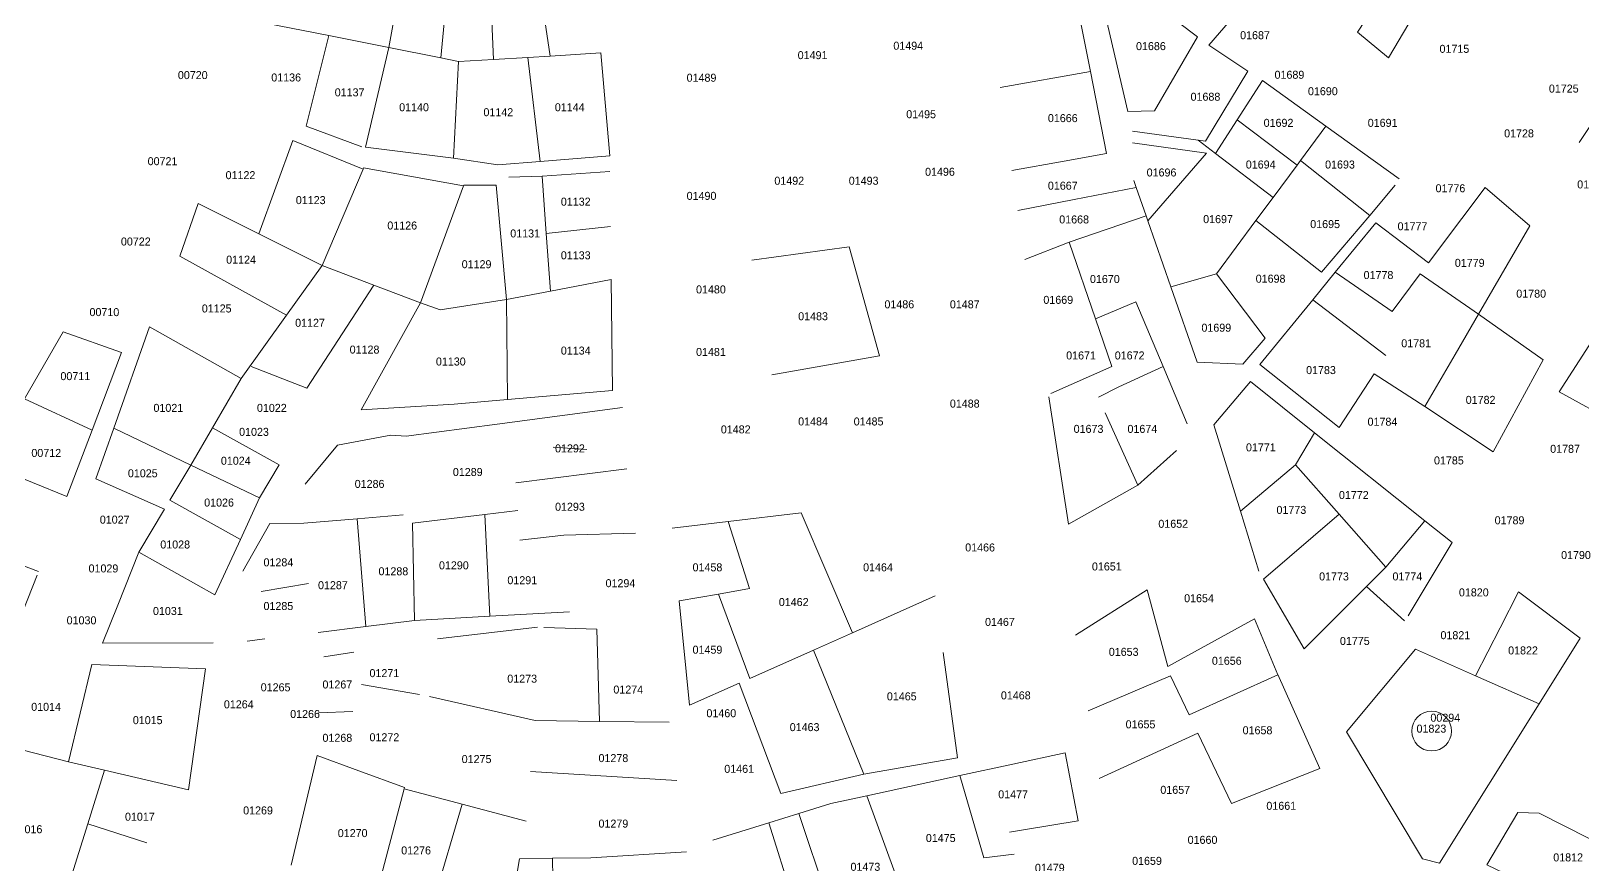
# Model space of a CAD drawing. Header units: metres. Extents: x 245232 to 248406, y 1633796 to 1637634.
# Drawn here: x 245388.1 to 245678.9, y 1634718.8 to 1634875.1 of the extents above; entities that cross this region are included whole.
import ezdxf
from ezdxf.enums import TextEntityAlignment as Align

# ---------------------------------------------------------------- set-up
doc = ezdxf.new("R2010")
doc.units = ezdxf.units.M
doc.header["$MEASUREMENT"] = 0
doc.layers.add('dernier_num_parc', color=1, linetype='Continuous', lineweight=13)
doc.layers.add('historique_numero_parcelle', color=7, linetype='Continuous')
doc.layers.add('LIMITES_PARCELLES', color=7, linetype='Continuous', lineweight=0, true_color=0xffffff)
doc.styles.add('Style-FANCY', font='FANCY.shx')

msp = doc.modelspace()

# ---------------------------------------------------------------- linework, layer by layer
at = {"layer": 'dernier_num_parc'}
msp.add_circle((245650.546, 1634743.882), 3.722, dxfattribs=at)
at = {"layer": 'limites_parcelles'}
for p, q in [((245458.552, 1634890.906), (245455.1, 1634872.022)), ((245636.627, 1634874.876), (245648.848, 1634893.524)), ((245464.841, 1634870.054), (245466.794, 1634889.603)), ((245473.93, 1634888.475), (245474.747, 1634869.77)), ((245482.866, 1634887.062), (245485.344, 1634870.406)), ((245583.697, 1634882.169), (245586.579, 1634867.498)), ((245650.923, 1634884.455), (245642.425, 1634870.073)), ((245606.691, 1634873.977), (245599.521, 1634879.372)), ((245616.941, 1634881.902), (245608.761, 1634872.418)), ((245443.881, 1634874.242), (245432, 1634876.594)), ((245589.448, 1634877.929), (245593.597, 1634860.021)), ((245439.641, 1634857.284), (245443.881, 1634874.242)), ((245455.1, 1634872.022), (245443.881, 1634874.242)), ((245598.575, 1634860.115), (245606.691, 1634873.977)), ((245642.425, 1634870.073), (245636.627, 1634874.876)), ((245450.747, 1634853.323), (245455.1, 1634872.022)), ((245455.1, 1634872.022), (245464.841, 1634870.054)), ((245481.169, 1634870.155), (245485.344, 1634870.406)), ((245485.344, 1634870.406), (245494.84, 1634870.977)), ((245494.84, 1634870.977), (245496.534, 1634851.715)), ((245608.761, 1634872.418), (245616.101, 1634867.59)), ((245464.841, 1634870.054), (245468.197, 1634869.376)), ((245467.223, 1634851.269), (245468.197, 1634869.376)), ((245468.197, 1634869.376), (245474.747, 1634869.77)), ((245474.747, 1634869.77), (245481.169, 1634870.155)), ((245483.51, 1634850.663), (245481.169, 1634870.155)), ((245586.579, 1634867.498), (245569.652, 1634864.512)), ((245589.597, 1634852.134), (245586.579, 1634867.498)), ((245616.101, 1634867.59), (245608.167, 1634854.452)), ((245614.093, 1634858.43), (245618.815, 1634865.804)), ((245618.815, 1634865.804), (245630.73, 1634857.25)), ((245678.188, 1634854.17), (245685.545, 1634865.275)), ((245593.597, 1634860.021), (245598.575, 1634860.115)), ((245450.073, 1634853.408), (245439.641, 1634857.284)), ((245606.794, 1634854.638), (245594.456, 1634856.314)), ((245610.061, 1634852.134), (245614.093, 1634858.43)), ((245625.334, 1634849.965), (245614.093, 1634858.43)), ((245625.984, 1634850.842), (245630.73, 1634857.25)), ((245630.73, 1634857.25), (245644.454, 1634847.398)), ((245430.751, 1634837.094), (245437.127, 1634854.565)), ((245437.127, 1634854.565), (245450.288, 1634849.231)), ((245467.221, 1634851.24), (245450.747, 1634853.323)), ((245594.456, 1634854.162), (245608.367, 1634852.194)), ((245608.167, 1634854.452), (245606.794, 1634854.638)), ((245606.794, 1634854.638), (245610.061, 1634852.134)), ((245467.223, 1634851.269), (245467.221, 1634851.24)), ((245475.578, 1634850.022), (245467.223, 1634851.269)), ((245483.51, 1634850.663), (245475.578, 1634850.022)), ((245496.534, 1634851.715), (245483.51, 1634850.663)), ((245571.899, 1634848.953), (245581.649, 1634850.705)), ((245581.649, 1634850.705), (245589.597, 1634852.134)), ((245608.367, 1634852.194), (245597.347, 1634839.521)), ((245610.061, 1634852.134), (245620.827, 1634843.88)), ((245625.334, 1634849.965), (245625.984, 1634850.842)), ((245638.923, 1634840.537), (245625.984, 1634850.842)), ((245442.665, 1634831.144), (245450.288, 1634849.231)), ((245450.288, 1634849.231), (245450.39, 1634849.473)), ((245450.39, 1634849.473), (245469.142, 1634846.054)), ((245477.589, 1634847.693), (245483.843, 1634847.892)), ((245483.843, 1634847.892), (245483.844, 1634847.877)), ((245483.844, 1634847.877), (245496.534, 1634848.752)), ((245483.844, 1634847.877), (245484.621, 1634837.131)), ((245620.827, 1634843.88), (245625.334, 1634849.965)), ((245461.053, 1634824.132), (245469.142, 1634846.054)), ((245469.142, 1634846.054), (245469.2, 1634846.212)), ((245469.2, 1634846.212), (245475.261, 1634846.212)), ((245475.261, 1634846.212), (245477.193, 1634824.794)), ((245583.527, 1634843.509), (245595.16, 1634845.794)), ((245595.16, 1634845.794), (245594.721, 1634847.054)), ((245597.032, 1634840.425), (245595.16, 1634845.794)), ((245643.727, 1634846.18), (245638.923, 1634840.537)), ((245656.163, 1634839.932), (245660.537, 1634845.744)), ((245660.537, 1634845.744), (245668.966, 1634838.592)), ((245415.969, 1634832.891), (245419.368, 1634842.778)), ((245419.368, 1634842.778), (245430.751, 1634837.094)), ((245572.984, 1634841.439), (245583.527, 1634843.509)), ((245617.62, 1634839.55), (245620.827, 1634843.88)), ((245496.666, 1634838.441), (245484.621, 1634837.131)), ((245582.6, 1634835.489), (245597.032, 1634840.425)), ((245597.347, 1634839.521), (245597.032, 1634840.425)), ((245601.662, 1634827.144), (245597.347, 1634839.521)), ((245617.62, 1634839.55), (245610.216, 1634829.556)), ((245629.874, 1634829.906), (245617.62, 1634839.55)), ((245638.923, 1634840.537), (245629.874, 1634829.906)), ((245632.48, 1634829.865), (245640.078, 1634839.156)), ((245640.078, 1634839.156), (245649.945, 1634831.626)), ((245649.945, 1634831.626), (245656.163, 1634839.932)), ((245668.966, 1634838.592), (245659.333, 1634822.035)), ((245442.665, 1634831.144), (245430.751, 1634837.094)), ((245484.621, 1634837.131), (245485.401, 1634826.349)), ((245582.6, 1634835.489), (245574.305, 1634832.293)), ((245587.526, 1634821.161), (245582.6, 1634835.489)), ((245435.974, 1634821.823), (245415.969, 1634832.891)), ((245523.165, 1634832.139), (245541.392, 1634834.637)), ((245541.392, 1634834.637), (245547.082, 1634814.225)), ((245435.974, 1634821.823), (245442.665, 1634831.144)), ((245442.665, 1634831.144), (245452.329, 1634827.459)), ((245628.272, 1634824.72), (245632.48, 1634829.865)), ((245643.145, 1634822.545), (245632.48, 1634829.865)), ((245452.329, 1634827.459), (245439.734, 1634808.131)), ((245461.053, 1634824.132), (245452.329, 1634827.459)), ((245485.401, 1634826.349), (245496.794, 1634828.509)), ((245496.794, 1634828.509), (245497.063, 1634807.688)), ((245601.662, 1634827.144), (245610.216, 1634829.556)), ((245606.574, 1634813.055), (245601.662, 1634827.144)), ((245610.216, 1634829.556), (245619.357, 1634817.55)), ((245648.401, 1634829.564), (245643.145, 1634822.545)), ((245659.333, 1634822.035), (245648.401, 1634829.564)), ((245449.967, 1634804.09), (245461.053, 1634824.132)), ((245461.053, 1634824.132), (245464.757, 1634822.809)), ((245464.757, 1634822.809), (245477.193, 1634824.794)), ((245477.193, 1634824.794), (245485.401, 1634826.349)), ((245477.367, 1634806.006), (245477.193, 1634824.794)), ((245587.526, 1634821.161), (245595.074, 1634824.357)), ((245595.074, 1634824.357), (245600.201, 1634812.207)), ((245618.325, 1634812.557), (245628.272, 1634824.72)), ((245628.272, 1634824.72), (245641.968, 1634814.266)), ((245427.479, 1634809.987), (245435.974, 1634821.823)), ((245590.606, 1634812.2), (245587.526, 1634821.161)), ((245654.925, 1634814.459), (245659.333, 1634822.035)), ((245659.333, 1634822.035), (245671.429, 1634813.449)), ((245674.448, 1634807.466), (245683.73, 1634821.923)), ((245386.847, 1634806.127), (245394.079, 1634818.688)), ((245394.079, 1634818.688), (245405.024, 1634814.858)), ((245403.573, 1634800.63), (245410.276, 1634819.621)), ((245410.276, 1634819.621), (245427.479, 1634809.987)), ((245619.357, 1634817.55), (245615.18, 1634812.643)), ((245405.024, 1634814.858), (245399.519, 1634800.308)), ((245439.734, 1634808.131), (245429.329, 1634812.239)), ((245547.082, 1634814.225), (245526.868, 1634810.639)), ((245615.18, 1634812.643), (245606.574, 1634813.055)), ((245633.231, 1634800.799), (245618.325, 1634812.557)), ((245649.27, 1634804.741), (245654.925, 1634814.459)), ((245671.429, 1634813.449), (245662.049, 1634796.19)), ((245427.479, 1634809.987), (245422.096, 1634800.722)), ((245427.479, 1634809.987), (245427.479, 1634809.987)), ((245579.199, 1634807.159), (245590.606, 1634812.2)), ((245600.201, 1634812.207), (245591.914, 1634808.396)), ((245600.201, 1634812.207), (245604.732, 1634801.471)), ((245609.752, 1634801.285), (245616.579, 1634809.382)), ((245616.579, 1634809.382), (245628.609, 1634799.778)), ((245639.74, 1634810.832), (245633.231, 1634800.799)), ((245649.27, 1634804.741), (245639.74, 1634810.832)), ((245497.063, 1634807.688), (245477.367, 1634806.006)), ((245582.507, 1634782.685), (245578.803, 1634806.498)), ((245591.914, 1634808.396), (245588.104, 1634806.491)), ((245685.77, 1634801.235), (245674.448, 1634807.466)), ((245399.519, 1634800.308), (245386.847, 1634806.127)), ((245467.348, 1634805.15), (245449.967, 1634804.09)), ((245477.367, 1634806.006), (245467.348, 1634805.15)), ((245475.403, 1634801.433), (245498.911, 1634804.54)), ((245589.374, 1634803.527), (245595.471, 1634789.961)), ((245662.049, 1634796.19), (245649.27, 1634804.741)), ((245400.229, 1634791.155), (245403.573, 1634800.63)), ((245418.036, 1634793.732), (245403.573, 1634800.63)), ((245418.036, 1634793.732), (245422.096, 1634800.722)), ((245422.096, 1634800.722), (245434.561, 1634793.778)), ((245458.364, 1634799.182), (245475.403, 1634801.433)), ((245614.713, 1634785.093), (245609.752, 1634801.285)), ((245399.519, 1634800.308), (245394.794, 1634787.82)), ((245445.532, 1634797.462), (245455.52, 1634799.314)), ((245455.52, 1634799.314), (245458.364, 1634799.182)), ((245628.609, 1634799.778), (245625.008, 1634793.787)), ((245628.609, 1634799.778), (245649.258, 1634783.293)), ((245439.446, 1634790.186), (245445.532, 1634797.462)), ((245492.24, 1634796.651), (245485.89, 1634797.074)), ((245602.747, 1634796.443), (245595.471, 1634789.961)), ((245394.794, 1634787.82), (245379.988, 1634793.839)), ((245414.092, 1634787.145), (245418.043, 1634793.729)), ((245418.043, 1634793.729), (245418.036, 1634793.732)), ((245430.876, 1634787.608), (245418.043, 1634793.729)), ((245434.561, 1634793.778), (245430.876, 1634787.608)), ((245478.899, 1634790.383), (245499.697, 1634793.024)), ((245625.008, 1634793.787), (245614.713, 1634785.093)), ((245633.195, 1634784.513), (245625.008, 1634793.787)), ((245413.088, 1634785.472), (245400.229, 1634791.155)), ((245595.471, 1634789.961), (245582.507, 1634782.685)), ((245427.301, 1634779.766), (245414.092, 1634787.145)), ((245427.301, 1634779.766), (245430.919, 1634787.587)), ((245430.919, 1634787.587), (245430.876, 1634787.608)), ((245408.256, 1634777.418), (245413.088, 1634785.472)), ((245439.182, 1634782.844), (245449.195, 1634783.685)), ((245457.789, 1634784.407), (245449.195, 1634783.685)), ((245450.82, 1634763.483), (245449.195, 1634783.685)), ((245459.585, 1634782.842), (245473.12, 1634784.457)), ((245479.284, 1634785.193), (245473.12, 1634784.457)), ((245473.12, 1634784.457), (245474.074, 1634765.396)), ((245508.247, 1634781.907), (245518.74, 1634783.163)), ((245518.74, 1634783.163), (245532.373, 1634784.794)), ((245518.74, 1634783.163), (245522.712, 1634770.576)), ((245532.373, 1634784.794), (245542.038, 1634762.307)), ((245618.166, 1634773.822), (245614.713, 1634785.093)), ((245619.021, 1634772.358), (245633.195, 1634784.513)), ((245641.941, 1634774.604), (245633.195, 1634784.513)), ((245649.258, 1634783.293), (245641.941, 1634774.604)), ((245649.258, 1634783.293), (245654.361, 1634779.219)), ((245427.738, 1634773.848), (245432.832, 1634782.778)), ((245432.832, 1634782.778), (245439.182, 1634782.844)), ((245459.937, 1634764.632), (245459.585, 1634782.842)), ((245487.895, 1634780.593), (245479.693, 1634779.667)), ((245501.347, 1634780.966), (245487.895, 1634780.593)), ((245373.169, 1634780.025), (245389.48, 1634773.774)), ((245404.32, 1634767.508), (245408.256, 1634777.418)), ((245422.513, 1634769.416), (245408.256, 1634777.418)), ((245427.301, 1634779.766), (245422.513, 1634769.416)), ((245654.361, 1634779.219), (245646.117, 1634765.473)), ((245638.305, 1634770.965), (245641.941, 1634774.604)), ((245389.228, 1634773.107), (245385.577, 1634763.9)), ((245440.081, 1634771.561), (245431.173, 1634770.021)), ((245626.65, 1634759.302), (245619.021, 1634772.358)), ((245509.529, 1634768.308), (245516.891, 1634769.517)), ((245522.712, 1634770.576), (245516.891, 1634769.517)), ((245516.891, 1634769.517), (245522.794, 1634753.746)), ((245542.038, 1634762.307), (245557.531, 1634769.2)), ((245583.825, 1634761.836), (245597.234, 1634770.383)), ((245597.234, 1634770.383), (245601.115, 1634756.001)), ((245638.305, 1634770.965), (245626.65, 1634759.302)), ((245645.46, 1634764.531), (245638.305, 1634770.965)), ((245663.356, 1634763.22), (245666.821, 1634769.974)), ((245666.821, 1634769.974), (245678.339, 1634761.317)), ((245401.478, 1634760.354), (245404.32, 1634767.508)), ((245488.962, 1634766.202), (245474.074, 1634765.396)), ((245511.485, 1634748.714), (245509.529, 1634768.308)), ((245450.82, 1634763.483), (245441.88, 1634762.384)), ((245450.82, 1634763.483), (245459.938, 1634764.603)), ((245474.074, 1634765.396), (245459.937, 1634764.632)), ((245459.938, 1634764.603), (245459.937, 1634764.632)), ((245464.244, 1634761.166), (245482.977, 1634763.344)), ((245484.168, 1634763.302), (245494.096, 1634762.95)), ((245494.096, 1634762.95), (245494.594, 1634745.694)), ((245601.115, 1634756.001), (245617.325, 1634764.947)), ((245617.325, 1634764.947), (245621.723, 1634754.452)), ((245658.754, 1634754.247), (245663.356, 1634763.22)), ((245422.182, 1634760.42), (245401.478, 1634760.354)), ((245431.884, 1634761.155), (245428.598, 1634760.751)), ((245534.714, 1634759.049), (245542.038, 1634762.307)), ((245678.339, 1634761.317), (245670.657, 1634749.002)), ((245442.972, 1634757.788), (245448.55, 1634758.695)), ((245522.794, 1634753.746), (245534.714, 1634759.049)), ((245534.714, 1634759.049), (245544.145, 1634735.817)), ((245558.976, 1634758.611), (245561.671, 1634738.857)), ((245634.55, 1634743.722), (245647.515, 1634759.201)), ((245647.515, 1634759.201), (245658.754, 1634754.247)), ((245395.106, 1634738.127), (245399.474, 1634756.359)), ((245399.474, 1634756.359), (245420.747, 1634755.565)), ((245420.747, 1634755.565), (245417.61, 1634732.848)), ((245601.592, 1634754.232), (245586.151, 1634747.65)), ((245605.078, 1634746.947), (245601.592, 1634754.232)), ((245621.723, 1634754.452), (245605.078, 1634746.947)), ((245621.723, 1634754.452), (245621.732, 1634754.456)), ((245621.732, 1634754.456), (245629.566, 1634736.875)), ((245658.754, 1634754.247), (245670.657, 1634749.002)), ((245450.007, 1634752.6), (245460.866, 1634750.712)), ((245520.77, 1634752.845), (245511.485, 1634748.714)), ((245528.584, 1634732.175), (245520.77, 1634752.845)), ((245482.563, 1634745.848), (245462.74, 1634750.386)), ((245670.657, 1634749.002), (245652.013, 1634719.116)), ((245448.397, 1634747.559), (245441.964, 1634747.323)), ((245494.594, 1634745.694), (245482.563, 1634745.848)), ((245494.594, 1634745.694), (245507.652, 1634745.527)), ((245606.734, 1634743.486), (245588.224, 1634735.007)), ((245613.05, 1634730.288), (245606.734, 1634743.486)), ((245648.838, 1634719.91), (245634.55, 1634743.722)), ((245381.892, 1634741.518), (245395.106, 1634738.127)), ((245572.071, 1634737.703), (245581.845, 1634739.823)), ((245581.845, 1634739.823), (245584.311, 1634727.072)), ((245395.106, 1634738.127), (245401.869, 1634736.541)), ((245436.815, 1634718.746), (245441.672, 1634739.318)), ((245441.672, 1634739.318), (245449.513, 1634736.426)), ((245561.671, 1634738.857), (245544.154, 1634735.795)), ((245562.122, 1634735.545), (245572.071, 1634737.703)), ((245629.566, 1634736.875), (245613.05, 1634730.288)), ((245401.869, 1634736.541), (245398.71, 1634726.467)), ((245417.61, 1634732.848), (245401.869, 1634736.541)), ((245449.513, 1634736.426), (245458.045, 1634733.28)), ((245481.685, 1634736.299), (245509.123, 1634734.599)), ((245544.145, 1634735.817), (245528.584, 1634732.175)), ((245544.154, 1634735.795), (245544.145, 1634735.817)), ((245544.682, 1634731.763), (245562.122, 1634735.545)), ((245566.62, 1634720.104), (245562.122, 1634735.545)), ((245457.987, 1634733.058), (245452.749, 1634713.124)), ((245458.045, 1634733.28), (245457.987, 1634733.058)), ((245468.841, 1634730.187), (245457.987, 1634733.058)), ((245537.924, 1634730.297), (245544.682, 1634731.763)), ((245544.682, 1634731.763), (245552.023, 1634711.691)), ((245462.889, 1634709.922), (245468.841, 1634730.187)), ((245480.831, 1634727.015), (245468.841, 1634730.187)), ((245526.303, 1634726.679), (245531.963, 1634728.441)), ((245531.963, 1634728.441), (245537.924, 1634730.297)), ((245538.525, 1634708.719), (245531.963, 1634728.441)), ((245660.854, 1634718.822), (245666.697, 1634728.641)), ((245666.697, 1634728.641), (245670.666, 1634728.509)), ((245670.666, 1634728.509), (245684.601, 1634721.402)), ((245398.71, 1634726.467), (245393.867, 1634711.022)), ((245398.71, 1634726.467), (245409.79, 1634722.914)), ((245515.832, 1634723.418), (245526.303, 1634726.679)), ((245532.438, 1634707.379), (245526.303, 1634726.679)), ((245574.057, 1634725.387), (245571.43, 1634724.955)), ((245584.311, 1634727.072), (245574.057, 1634725.387)), ((245479.633, 1634719.937), (245476.973, 1634704.225)), ((245485.812, 1634720.029), (245479.633, 1634719.937)), ((245493.002, 1634720.135), (245485.812, 1634720.029)), ((245485.812, 1634720.029), (245486.133, 1634700.957)), ((245510.917, 1634721.275), (245493.002, 1634720.135)), ((245572.276, 1634720.828), (245566.62, 1634720.104)), ((245652.013, 1634719.116), (245648.838, 1634719.91)), ((245679.032, 1634710.116), (245660.854, 1634718.822))]:
    msp.add_line(p, q, dxfattribs=at)

# ---------------------------------------------------------------- texts
at = {"layer": 'historique_numero_parcelle', "style": 'Style-FANCY'}
for s, p in [('01687', (245617.437, 1634874.311)), ('01491', (245534.528, 1634870.572)), ('01494', (245552.456, 1634872.34)), ('01686', (245597.93, 1634872.264)), ('01715', (245654.801, 1634871.756)), ('00720', (245418.386, 1634866.835)), ('01689', (245623.886, 1634866.895)), ('01136', (245435.887, 1634866.389)), ('01489', (245513.72, 1634866.339)), ('01690', (245630.15, 1634863.811)), ('01725', (245675.294, 1634864.308)), ('01137', (245447.777, 1634863.598)), ('01688', (245608.148, 1634862.775)), ('01140', (245459.853, 1634860.807)), ('01142', (245475.645, 1634859.876)), ('01144', (245489.021, 1634860.807)), ('01495', (245554.871, 1634859.501)), ('01666', (245581.416, 1634858.768)), ('01692', (245621.843, 1634857.884)), ('01691', (245641.35, 1634857.884)), ('01728', (245666.907, 1634855.909)), ('00721', (245412.722, 1634850.691)), ('01694', (245618.499, 1634850.069)), ('01693', (245633.361, 1634850.069)), ('01122', (245427.326, 1634848.078)), ('01492', (245530.162, 1634847.034)), ('01493', (245544.096, 1634847.034)), ('01496', (245558.401, 1634848.709)), ('01696', (245599.921, 1634848.58)), ('01729', (245680.602, 1634846.339)), ('01490', (245513.72, 1634844.197)), ('01667', (245581.416, 1634846.104)), ('01776', (245654.058, 1634845.621)), ('01123', (245440.49, 1634843.399)), ('01132', (245490.147, 1634843.107)), ('01126', (245457.635, 1634838.641)), ('01668', (245583.541, 1634839.777)), ('01697', (245610.51, 1634839.835)), ('01695', (245630.575, 1634838.905)), ('01777', (245646.945, 1634838.497)), ('00722', (245407.712, 1634835.638)), ('01131', (245480.672, 1634837.153)), ('01124', (245427.433, 1634832.235)), ('01133', (245490.147, 1634833.059)), ('01129', (245471.569, 1634831.384)), ('01778', (245640.575, 1634829.352)), ('01779', (245657.667, 1634831.639)), ('01480', (245515.485, 1634826.66)), ('01670', (245589.3, 1634828.613)), ('01698', (245620.357, 1634828.671)), ('01125', (245422.868, 1634823.091)), ('01486', (245550.784, 1634823.869)), ('01487', (245563.045, 1634823.869)), ('01669', (245580.569, 1634824.706)), ('01780', (245669.186, 1634825.87)), ('00710', (245401.826, 1634822.408)), ('01127', (245440.358, 1634820.406)), ('01483', (245534.621, 1634821.636)), ('01699', (245610.185, 1634819.484)), ('01128', (245450.576, 1634815.383)), ('01134', (245490.147, 1634815.196)), ('01481', (245515.485, 1634814.938)), ('01781', (245647.635, 1634816.566)), ('01130', (245466.739, 1634813.15)), ('01671', (245584.842, 1634814.286)), ('01672', (245593.945, 1634814.286)), ('01783', (245629.799, 1634811.542)), ('00711', (245396.38, 1634810.409)), ('01782', (245659.711, 1634805.96)), ('01021', (245413.811, 1634804.456)), ('01022', (245433.202, 1634804.456)), ('01488', (245563.045, 1634805.262)), ('01023', (245429.859, 1634799.964)), ('01482', (245520.13, 1634800.424)), ('01484', (245534.621, 1634801.913)), ('01485', (245545.024, 1634801.913)), ('01673', (245586.242, 1634800.519)), ('01674', (245596.327, 1634800.519)), ('01784', (245641.318, 1634801.866)), ('01771', (245618.536, 1634797.056)), ('00712', (245390.934, 1634796.01)), ('01024', (245426.445, 1634794.55)), ('01292', (245489.065, 1634796.863)), ('01785', (245653.766, 1634794.609)), ('01787', (245675.538, 1634796.784)), ('01025', (245409.019, 1634792.199)), ('01289', (245469.914, 1634792.438)), ('01286', (245451.522, 1634790.205)), ('01026', (245423.315, 1634786.714)), ('01293', (245489.065, 1634785.925)), ('01773', (245624.249, 1634785.333)), ('01772', (245635.953, 1634788.124)), ('01027', (245403.755, 1634783.509)), ('01652', (245602.114, 1634782.733)), ('01789', (245665.134, 1634783.386)), ('01028', (245415.091, 1634778.851)), ('01466', (245565.922, 1634778.296)), ('01790', (245677.582, 1634776.874)), ('01029', (245401.648, 1634774.364)), ('01284', (245434.43, 1634775.506)), ('01288', (245455.98, 1634773.831)), ('01290', (245467.313, 1634774.947)), ('01458', (245514.832, 1634774.575)), ('01464', (245546.787, 1634774.575)), ('01651', (245589.666, 1634774.732)), ('01287', (245444.648, 1634771.226)), ('01291', (245480.132, 1634772.156)), ('01294', (245498.524, 1634771.598)), ('01773', (245632.238, 1634772.866)), ('01774', (245645.986, 1634772.866)), ('01462', (245530.995, 1634768.063)), ('01654', (245606.944, 1634768.778)), ('01820', (245658.437, 1634769.873)), ('01031', (245413.722, 1634766.385)), ('01285', (245434.43, 1634767.318)), ('01030', (245397.541, 1634764.64)), ('01467', (245569.638, 1634764.341)), ('01459', (245514.832, 1634759.131)), ('01775', (245636.139, 1634760.771)), ('01821', (245654.979, 1634761.852)), ('01653', (245592.825, 1634758.73)), ('01656', (245612.146, 1634757.055)), ('01822', (245667.658, 1634758.997)), ('01271', (245454.291, 1634754.74)), ('01273', (245480.115, 1634753.703)), ('01265', (245433.908, 1634752.082)), ('01267', (245445.48, 1634752.614)), ('01274', (245499.993, 1634751.657)), ('01465', (245551.245, 1634750.386)), ('01468', (245572.61, 1634750.572)), ('01014', (245390.9, 1634748.42)), ('01264', (245427.008, 1634748.892)), ('01015', (245409.944, 1634745.927)), ('01266', (245439.428, 1634747.085)), ('01460', (245517.433, 1634747.223)), ('01463', (245533.039, 1634744.618)), ('01655', (245595.983, 1634745.147)), ('00294', (245653.093, 1634746.387)), ('01268', (245445.48, 1634742.619)), ('01272', (245454.291, 1634742.725)), ('01658', (245617.905, 1634744.03)), ('01823', (245650.493, 1634744.338)), ('01278', (245497.206, 1634738.818)), ('01275', (245471.569, 1634738.632)), ('01461', (245520.777, 1634736.803)), ('01477', (245572.111, 1634732.023)), ('01657', (245602.485, 1634732.866)), ('01017', (245408.474, 1634727.827)), ('01269', (245430.617, 1634729.009)), ('01661', (245622.357, 1634729.869)), ('01016', (245387.415, 1634725.482)), ('01270', (245448.346, 1634724.756)), ('01279', (245497.206, 1634726.537)), ('01276', (245460.236, 1634721.513)), ('01475', (245558.549, 1634723.836)), ('01660', (245607.601, 1634723.49)), ('01473', (245544.429, 1634718.44)), ('01659', (245597.197, 1634719.556)), ('01812', (245676.115, 1634720.202)), ('01479', (245578.985, 1634718.254))]:
    msp.add_text(s, height=1.5, dxfattribs=at).set_placement(p, align=Align.MIDDLE_CENTER)

doc.saveas('drawing.dxf')
